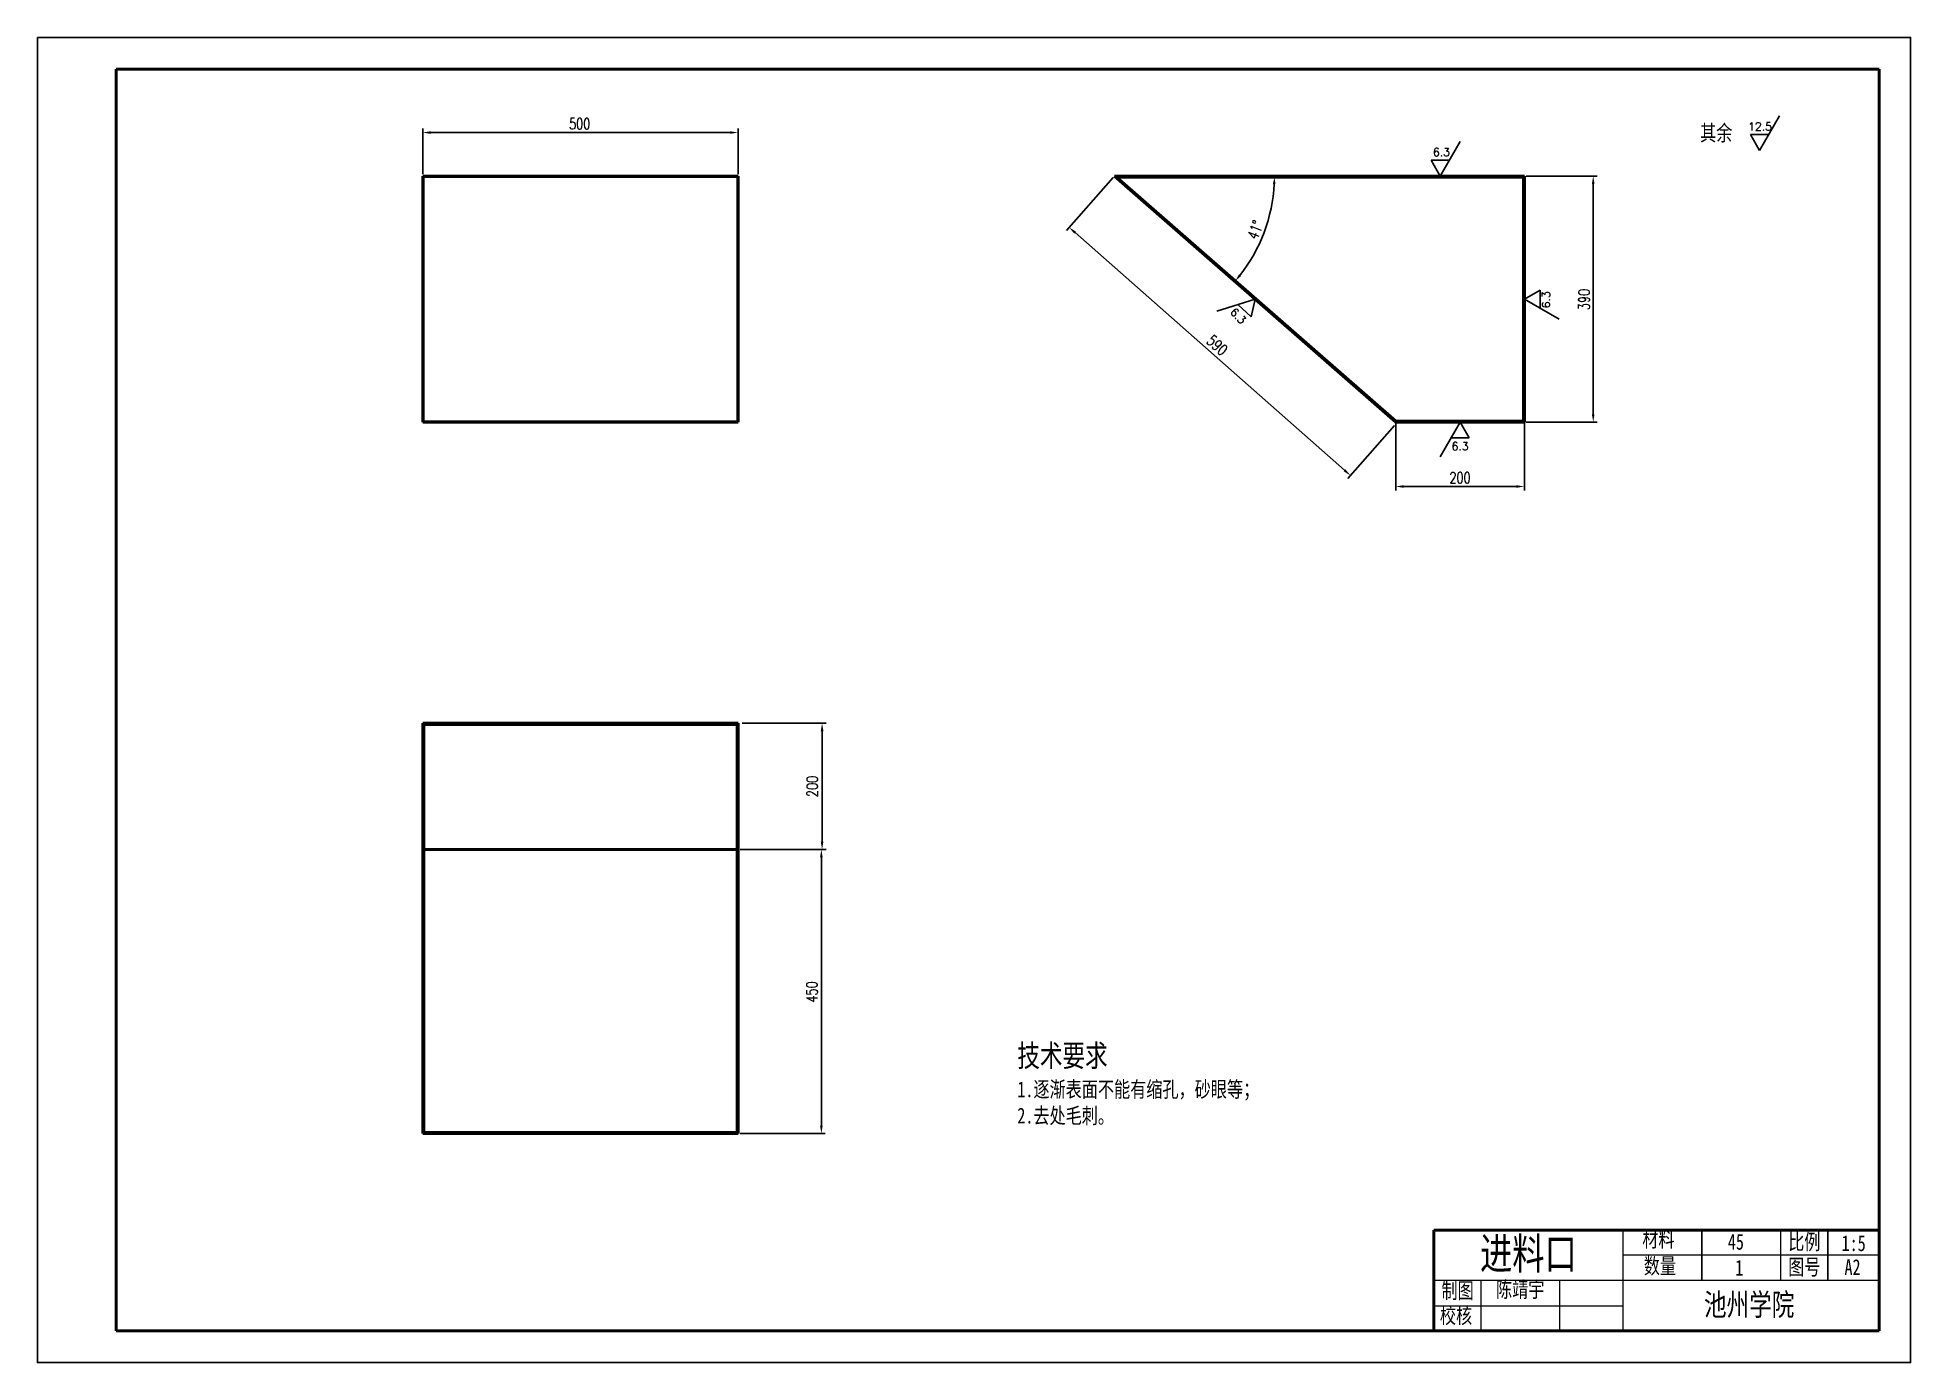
# Model space of a CAD drawing. Header units: millimetres. Extents: x 1031 to 1625, y 454 to 874.
import ezdxf

# ---------------------------------------------------------------- set-up
doc = ezdxf.new("R2010")
doc.units = ezdxf.units.MM
doc.linetypes.add('CENTER2', pattern=[28.575, 19.05, -3.175, 3.175, -3.175])
for name, color, linetype in [('biaozhu', 210, 'Continuous'), ('dim', 7, 'Continuous'), ('图层2', 50, 'CENTER2')]:
    doc.layers.add(name, color=color, linetype=linetype)
for name, color, linetype, lineweight in [('cushixian', 4, 'Continuous', 50), ('尺寸线', 3, 'Continuous', 20), ('文字', 7, 'Continuous', 15), ('标注层', 3, 'Continuous', 25), ('粗实线', 7, 'Continuous', 50), ('细实线', 5, 'Continuous', 9)]:
    doc.layers.add(name, color=color, linetype=linetype, lineweight=lineweight)
doc.styles.get("Standard").update_dxf_attribs({"font": 'txt', "bigfont": 'gbcbig.shx'})
doc.styles.add('textstyle', font='', dxfattribs={"height": 5})
doc.styles.get('textstyle').set_extended_font_data('FangSong_GB2312')

msp = doc.modelspace()

# ---------------------------------------------------------------- hatches: boundary and pattern name
at = {"layer": '细实线'}
h = msp.add_hatch(dxfattribs=at)
h.set_pattern_fill('ANSI31', color=256, scale=0.32, style=0)
h.paths.add_polyline_path([(1252.97, 830.48), (1152.97, 830.48), (1152.97, 752.48), (1252.97, 752.48)])
h.paths.add_polyline_path([(1153.29, 830.16), (1252.65, 830.16), (1252.65, 752.8), (1153.29, 752.8)], flags=16)
h = msp.add_hatch(dxfattribs=at)
h.set_pattern_fill('ANSI31', color=256, scale=0.32, style=0)
h.paths.add_polyline_path([(1502.31, 830.48), (1372.31, 830.48), (1461.51, 752.48), (1502.31, 752.48)])
h.paths.add_polyline_path([(1501.99, 830.16), (1501.99, 752.8), (1461.51, 752.8), (1372.99, 830.16)], flags=16)
h.paths.add_polyline_path([(1413.3, 811.07), (1415.76, 817.62), (1420.67, 815.78), (1418.21, 809.22)], flags=8)
h = msp.add_hatch(dxfattribs=at)
h.set_pattern_fill('ANSI31', color=256, scale=0.32, style=0)
h.paths.add_polyline_path([(1252.97, 657.02), (1152.97, 657.02), (1152.97, 527.02), (1252.97, 527.02)])
h.paths.add_polyline_path([(1252.65, 527.34), (1153.29, 527.34), (1153.29, 656.7), (1252.65, 656.7)], flags=16)

# ---------------------------------------------------------------- linework, layer by layer
for p, q in [((1153.29, 830.16), (1153.29, 752.8)), ((1252.65, 830.16), (1153.29, 830.16)), ((1252.65, 752.8), (1252.65, 830.16)), ((1153.29, 752.8), (1252.65, 752.8))]:
    msp.add_line(p, q)
at = {"layer": 'biaozhu', "color": 0, "lineweight": -3}
for p, q in [((1558.6, 480.41), (1558.6, 496.41)), ((1598.6, 496.41), (1598.6, 480.41))]:
    msp.add_line(p, q, dxfattribs=at)
at = {"layer": '图层2', "color": 3, "linetype": 'ByBlock', "lineweight": -3}
for p, q in [((1576.88, 838.61), (1583.23, 849.61)), ((1576.88, 838.61), (1573.99, 843.61)), ((1573.99, 843.61), (1579.77, 843.61)), ((1475.65, 830.48), (1482, 841.48)), ((1475.65, 830.48), (1472.76, 835.48)), ((1472.76, 835.48), (1478.54, 835.48)), ((1416.91, 791.48), (1404.79, 787.68)), ((1416.91, 791.48), (1415.65, 785.84)), ((1502.31, 791.48), (1507.31, 794.37)), ((1502.31, 791.48), (1513.31, 785.13)), ((1507.31, 794.37), (1507.31, 788.59)), ((1415.65, 785.84), (1411.4, 789.75)), ((1481.91, 752.48), (1475.56, 741.48)), ((1481.91, 752.48), (1484.8, 747.48)), ((1484.8, 747.48), (1479.02, 747.48))]:
    msp.add_line(p, q, dxfattribs=at)
at = {"layer": '标注层'}
for p, q in [((1152.97, 831.1), (1152.97, 845.53)), ((1155.47, 844.28), (1250.47, 844.28)), ((1252.97, 831.1), (1252.97, 845.53)), ((1371.9, 830.01), (1357.14, 813.27)), ((1502.93, 830.48), (1525.4, 830.48)), ((1524.15, 827.98), (1524.15, 754.98)), ((1359.84, 812.55), (1445.29, 737.23)), ((1461.1, 751.39), (1446.34, 734.64)), ((1461.51, 752.48), (1461.51, 730.84)), ((1502.31, 752.48), (1502.31, 730.84)), ((1502.93, 752.48), (1525.4, 752.48)), ((1464.01, 732.09), (1499.81, 732.09)), ((1254.22, 657.02), (1280.85, 657.02)), ((1279.6, 654.52), (1279.6, 619.52)), ((1253.6, 617.02), (1280.85, 617.02)), ((1253.6, 617.02), (1280.62, 617.02)), ((1279.37, 614.52), (1279.37, 529.52)), ((1253.6, 527.02), (1280.62, 527.02))]:
    msp.add_line(p, q, dxfattribs=at)
msp.add_lwpolyline([(1030.78, 874.41), (1624.78, 874.41), (1624.78, 454.41), (1030.78, 454.41)], close=True, dxfattribs=at)
msp.add_arc((1372.31, 830.48), 50.72, 321.6566, 357.17567, dxfattribs=at)
for points in [[(1155.47, 844.69), (1155.47, 843.86), (1152.97, 844.28)], [(1250.47, 844.69), (1250.47, 843.86), (1252.97, 844.28)], [(1422.55, 827.99), (1423.38, 827.97), (1423.07, 830.16)], [(1523.73, 827.98), (1524.56, 827.98), (1524.15, 830.48)], [(1360.11, 812.87), (1359.56, 812.24), (1357.96, 814.21)], [(1412.41, 798.75), (1411.77, 799.28), (1410.66, 797.24)], [(1523.73, 754.98), (1524.56, 754.98), (1524.15, 752.48)], [(1445.56, 737.55), (1445.01, 736.92), (1447.16, 735.58)], [(1464.01, 732.51), (1464.01, 731.67), (1461.51, 732.09)], [(1499.81, 732.51), (1499.81, 731.67), (1502.31, 732.09)], [(1279.18, 654.52), (1280.02, 654.52), (1279.6, 657.02)], [(1279.18, 619.52), (1280.02, 619.52), (1279.6, 617.02)], [(1278.95, 614.52), (1279.79, 614.52), (1279.37, 617.02)], [(1278.95, 529.52), (1279.79, 529.52), (1279.37, 527.02)]]:
    msp.add_solid(points, dxfattribs=at)
at = {"layer": '粗实线'}
for p, q in [((1055.78, 864.41), (1055.78, 464.41)), ((1055.78, 864.41), (1614.78, 864.41)), ((1614.78, 864.41), (1614.78, 464.41)), ((1152.97, 830.48), (1252.97, 830.48)), ((1152.97, 752.48), (1152.97, 830.48)), ((1252.97, 830.48), (1252.97, 752.48)), ((1372.31, 830.48), (1502.31, 830.48)), ((1461.51, 752.48), (1372.31, 830.48)), ((1501.99, 830.16), (1372.99, 830.16)), ((1372.99, 830.16), (1461.51, 752.8)), ((1501.99, 752.8), (1501.99, 830.16)), ((1502.31, 830.48), (1502.31, 752.48)), ((1252.97, 752.48), (1152.97, 752.48)), ((1501.99, 752.8), (1461.51, 752.8)), ((1502.31, 752.48), (1461.51, 752.48)), ((1152.97, 657.02), (1252.97, 657.02)), ((1152.97, 527.02), (1152.97, 657.02)), ((1153.29, 656.7), (1153.29, 527.34)), ((1252.65, 656.7), (1153.29, 656.7)), ((1252.65, 527.34), (1252.65, 656.7)), ((1252.97, 657.02), (1252.97, 527.02)), ((1153.29, 617.02), (1252.65, 617.02)), ((1252.97, 527.02), (1152.97, 527.02)), ((1153.29, 527.34), (1252.65, 527.34)), ((1614.78, 464.41), (1055.78, 464.41))]:
    msp.add_line(p, q, dxfattribs=at)
at = {"layer": '粗实线', "color": 0, "lineweight": 50}
for p, q in [((1473.6, 464.41), (1473.6, 496.41)), ((1473.6, 496.41), (1614.78, 496.41))]:
    msp.add_line(p, q, dxfattribs=at)
at = {"layer": '细实线', "color": 0}
for p, q in [((1533.6, 464.41), (1533.6, 496.41)), ((1583.6, 480.41), (1583.6, 496.41)), ((1614.78, 488.41), (1533.6, 488.41)), ((1614.78, 480.41), (1473.6, 480.41)), ((1488.6, 464.41), (1488.6, 480.41)), ((1513.6, 464.41), (1513.6, 480.41)), ((1473.6, 472.41), (1533.6, 472.41))]:
    msp.add_line(p, q, dxfattribs=at)

# ---------------------------------------------------------------- texts
at = {"color": 0, "char_height": 5, "width": 15, "attachment_point": 5}
for s, insert in [('{\\fSimSun|b0|i0|c134|p2;\\W0.75;比例}', (1591.1, 492.41)), ('{\\fSimSun|b0|i0|c134|p2;\\W0.75;图号}', (1591.1, 484.41))]:
    msp.add_mtext(s, dxfattribs=dict(at, insert=insert))
at = {"layer": 'cushixian', "color": 3, "lineweight": -3, "ltscale": 0.1, "insert": (1558.04, 846.66), "char_height": 5, "width": 14.2339, "attachment_point": 1}
msp.add_mtext('{\\fSimSun|b0|i0|c134|p2;\\W0.75;其余}', dxfattribs=at)
at = {"layer": 'cushixian', "color": 0, "lineweight": -3, "ltscale": 0.1, "insert": (1503.6, 488.41), "char_height": 10, "width": 60, "attachment_point": 5}
msp.add_mtext('{\\fSimSun|b0|i0|c134|p2;\\W0.75;进料口}', dxfattribs=at)
at = {"layer": 'dim', "char_height": 5, "attachment_point": 1}
for s, insert in [('{\\fSimSun|b0|i0|c134|p2;\\W0.75;45}', (1566.84, 495.19)), ('{\\fSimSun|b0|i0|c134|p2;\\W0.75;1:5}', (1602.91, 494.73)), ('{\\fSimSun|b0|i0|c134|p2;\\W0.75;A2}', (1603.83, 487.15)), ('{\\fSimSun|b0|i0|c134|p2;\\W0.75;1}', (1569.2, 486.94)), ('{\\fSimSun|b0|i0|c134|p2;\\W0.75;陈靖宇}', (1493.32, 480.07))]:
    msp.add_mtext_dynamic_manual_height_columns(s, width=25, gutter_width=1, heights=[0], dxfattribs=dict(at, insert=insert))
at = {"layer": '图层2', "color": 3, "linetype": 'ByBlock', "lineweight": -3, "char_height": 2.5, "width": 29.7869, "attachment_point": 1}
for s, insert in [('12.5', (1573.29, 847.44)), ('6.3', (1473.32, 839.31)), ('6.3', (1479.24, 746.1))]:
    msp.add_mtext(s, dxfattribs=dict(at, insert=insert))
for insert, rotation in [((1507.94, 788.61), 90), ((1410.65, 788.95), 312.9392)]:
    msp.add_mtext('6.3', dxfattribs=dict(at, insert=insert, rotation=rotation))
at = {"layer": '图层2', "color": 0, "linetype": 'ByBlock', "lineweight": -3, "insert": (1573.6, 472.41), "char_height": 7, "width": 80.0019, "attachment_point": 5}
msp.add_mtext('{\\fSimSun|b0|i0|c134|p2;\\W0.75;池州学院}', dxfattribs=at)
at = {"layer": '尺寸线', "insert": (1341.51, 555.19), "char_height": 5, "width": 210.3282, "attachment_point": 1, "style": 'textstyle'}
msp.add_mtext('{\\fSimSun|b0|i0|c134|p2;\\H1.4x;\\W0.75;技术要求\\P\\H0.7143x;1.逐渐表面不能有缩孔，砂眼等；\\P2.去处毛刺。}', dxfattribs=at)
at = {"layer": '文字', "color": 0, "char_height": 5, "attachment_point": 1}
for s, insert, width in [('{\\fSimSun|b0|i0|c134|p2;\\W0.75;材料}', (1539.7, 496.06), 15), ('{\\fSimSun|b0|i0|c134|p2;\\W0.75;数量}', (1540.2, 487.55), 15), ('{\\fSimSun|b0|i0|c134|p2;\\W0.75;制图}', (1476.02, 479.72), 12.5832), ('{\\fSimSun|b0|i0|c134|p2;\\W0.75;校核}', (1475.53, 471.81), 13.0708)]:
    msp.add_mtext(s, dxfattribs=dict(at, insert=insert, width=width))
at = {"layer": '标注层', "char_height": 3.5, "attachment_point": 5}
for s, insert in [('{\\W0.75;500}', (1202.73, 847.06)), ('{\\W0.75;200}', (1481.91, 734.87))]:
    msp.add_mtext(s, dxfattribs=dict(at, insert=insert))
for s, insert, rotation in [('{\\W0.75;41°}', (1416.99, 813.42), 69.41613), ('{\\W0.75;390}', (1521.23, 791.36), 90), ('{\\W0.75;590}', (1404.91, 776.85), 318.60556), ('{\\W0.75;200}', (1276.49, 637.02), 90), ('{\\W0.75;450}', (1276.36, 571.88), 90)]:
    msp.add_mtext(s, dxfattribs=dict(at, insert=insert, rotation=rotation))

doc.saveas('drawing.dxf')
